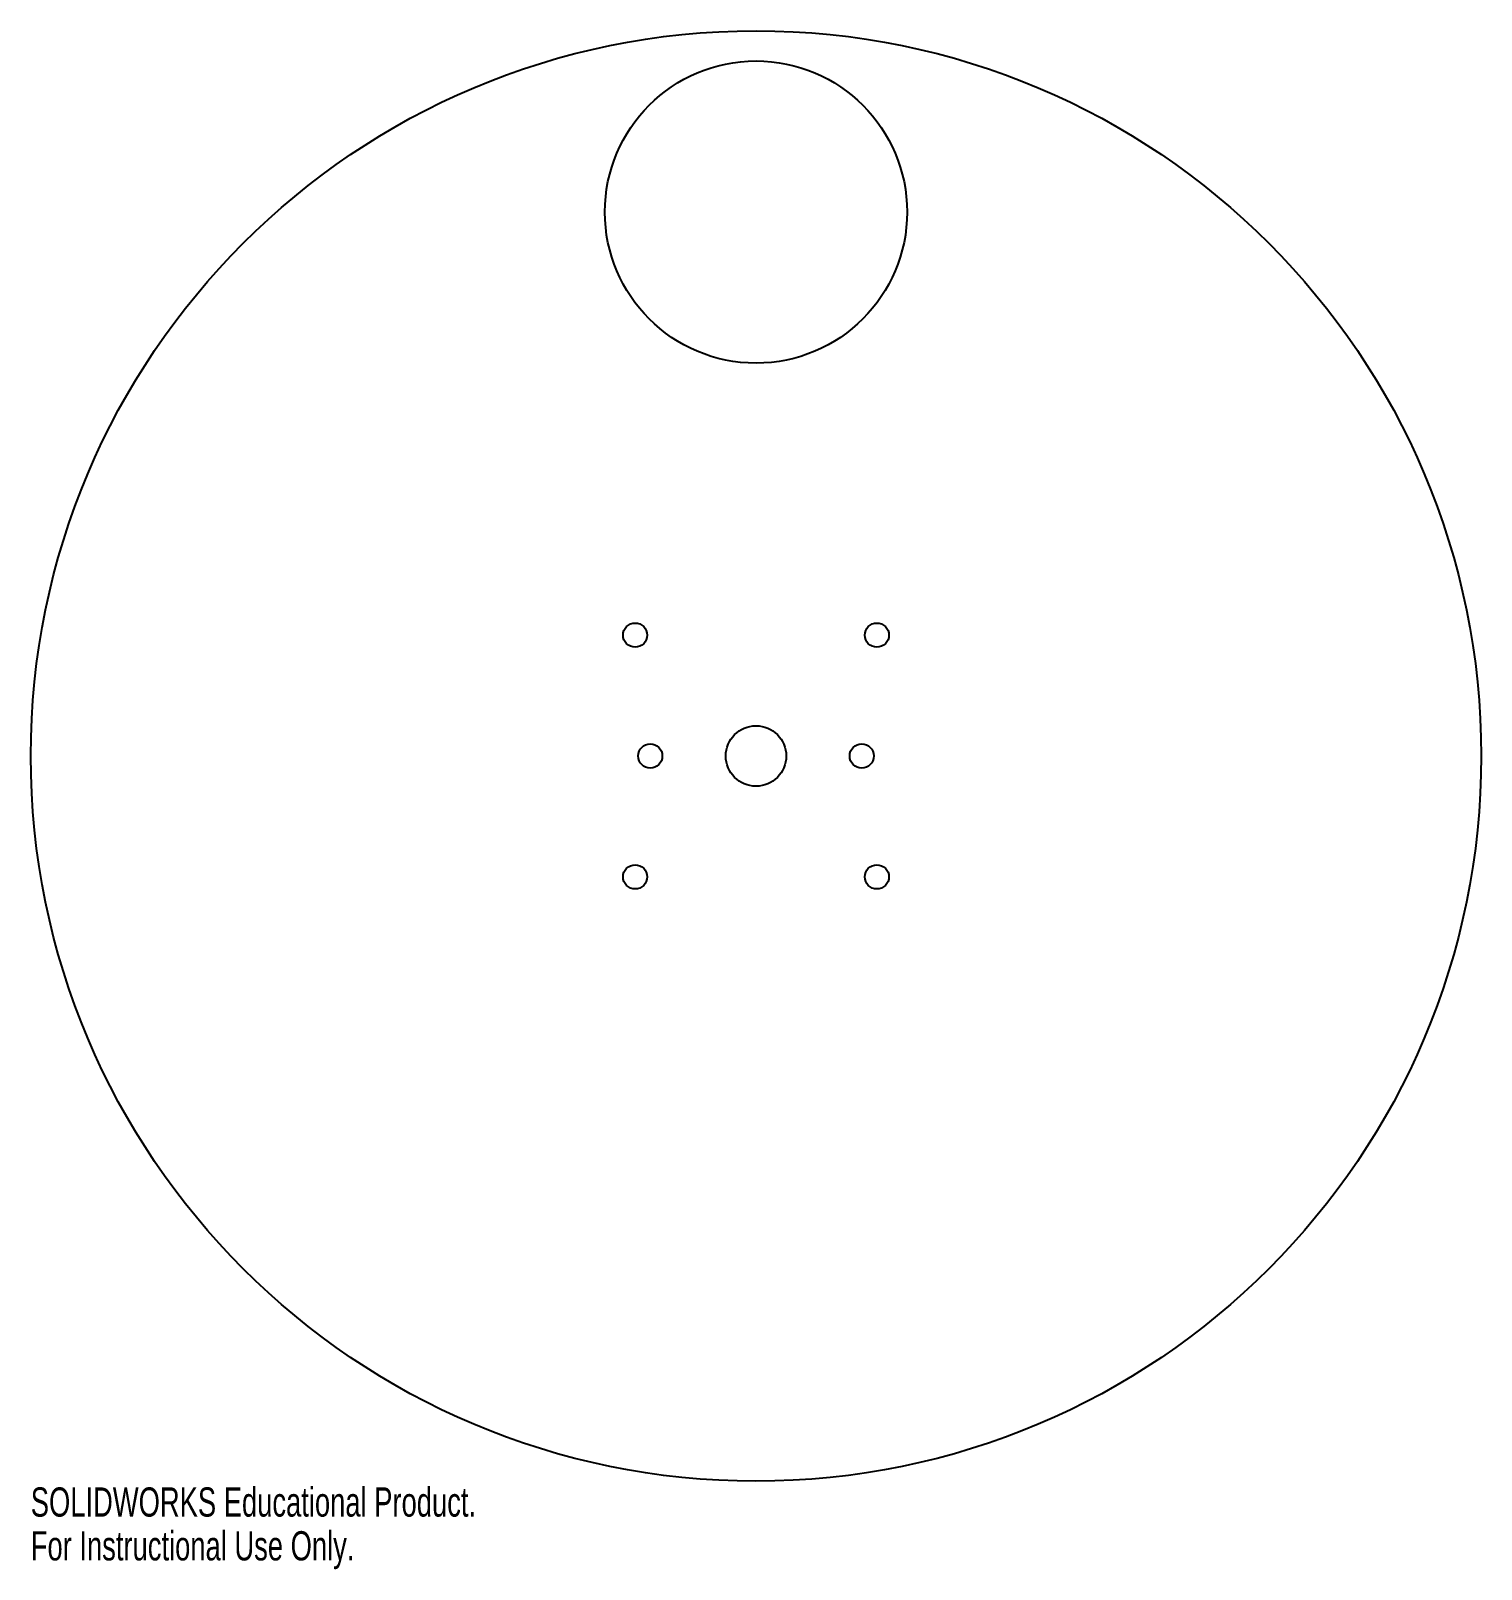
# Model space of a CAD drawing. Header units: millimetres. Extents: x -120 to 120, y -135 to 120.
import ezdxf

# ---------------------------------------------------------------- set-up
doc = ezdxf.new("R2010")
doc.units = ezdxf.units.MM
doc.styles.add('SLDTEXTSTYLE0', font='TXT', dxfattribs={"width": 0.7})

msp = doc.modelspace()

# ---------------------------------------------------------------- linework, layer by layer
at = {"color": 7, "linetype": 'Continuous', "lineweight": 25}
for centre, radius in [((0, 0), 120), ((0, 90), 25), ((-20, 20), 2), ((20, 20), 2), ((0, 0), 5), ((-17.5, 0), 2), ((17.5, 0), 2), ((-20, -20), 2), ((20, -20), 2)]:
    msp.add_circle(centre, radius, dxfattribs=at)

# ---------------------------------------------------------------- texts
at = {"color": 7, "linetype": 'Continuous', "char_height": 4.8336, "attachment_point": 1, "style": 'SLDTEXTSTYLE0'}
for s, insert in [('SOLIDWORKS Educational Product.', (-120, -121.02)), ('For Instructional Use Only.', (-120, -128.27))]:
    msp.add_mtext(s, dxfattribs=dict(at, insert=insert))

doc.saveas('drawing.dxf')
